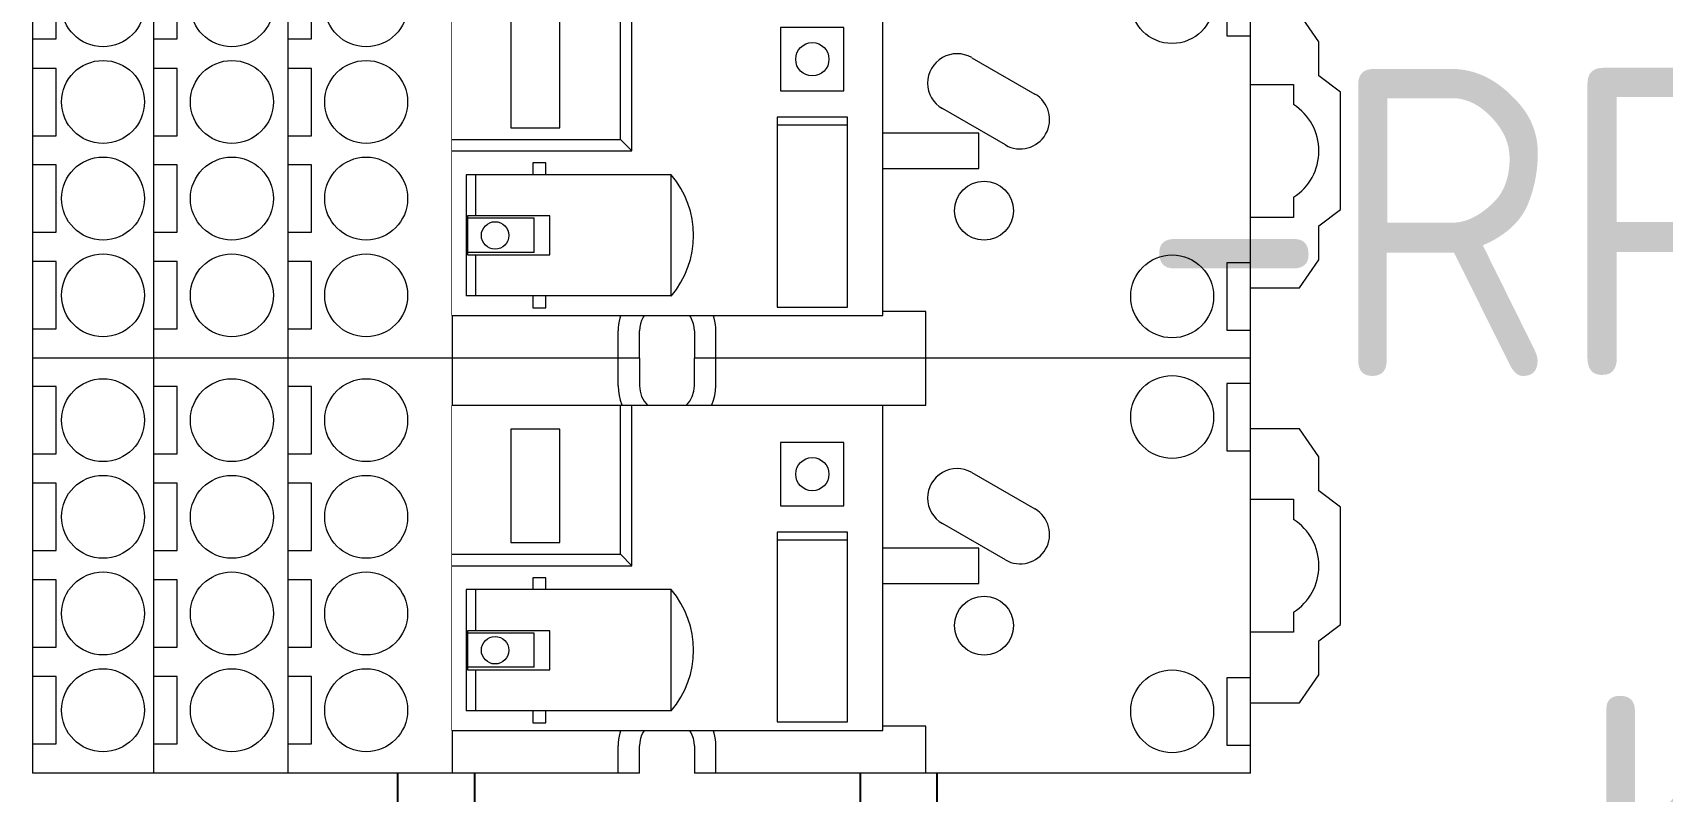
# Model space of a CAD drawing. Header units: millimetres. Extents: x 0 to 69574, y -5 to 41746.
# Drawn here: x 39178 to 39283.7, y 20051.8 to 20101.1 of the extents above; entities that cross this region are included whole.
import ezdxf
from ezdxf.enums import TextEntityAlignment as Align

# ---------------------------------------------------------------- set-up
doc = ezdxf.new("R2010")
doc.units = ezdxf.units.MM
doc.set_wipeout_variables(frame=1)
for name, color, linetype, lineweight in [('000-PI-Oprema', 30, 'Continuous', 5), ('000-SI-Oprema', 30, 'Continuous', 5), ('SI-ORMAR-Oprema', 30, 'Continuous', 5)]:
    doc.layers.add(name, color=color, linetype=linetype, lineweight=lineweight)
doc.layers.add('000-PI_TEXT', color=7, linetype='Continuous')
doc.layers.add('004-PI-DIN Šina', color=3, linetype='Continuous')
doc.styles.add('PI0', font='isocpeur.ttf', dxfattribs={"width": 0.9})

# ---------------------------------------------------------------- blocks, each defined once
blk = doc.blocks.new('*U581')
at = {"layer": '004-PI-DIN Šina'}
blk.add_lwpolyline([(220, -17.5), (220, 17.5), (0, 17.5), (0, -17.5)], close=True, dxfattribs=at)
for points in [[(0, 12.5), (220, 12.5)], [(0, -12.5), (220, -12.5)]]:
    blk.add_lwpolyline(points, dxfattribs=at)
blk = doc.blocks.new('RXM4AB2BD')
at = {"layer": '000-PI-Oprema'}
blk.add_line((46551.77, 45840.71), (46572.85, 45840.71), dxfattribs=at)
blk.add_wipeout([(46551.77, 45840.71), (46572.85, 45840.71), (46572.85, 45812.77), (46551.77, 45812.77)]).dxf.layer = '000-PI-Oprema'
for p, q in [((46551.77, 45840.71), (46551.77, 45812.77)), ((46562.46, 45840.71), (46562.46, 45829.05)), ((46563.2, 45840.71), (46563.2, 45829.79)), ((46572.85, 45812.77), (46572.85, 45840.71)), ((46553.04, 45826.5), (46553.04, 45839.79)), ((46560.91, 45839.79), (46553.04, 45839.79)), ((46555.7, 45839.7), (46555.7, 45834.36)), ((46558.24, 45839.7), (46555.7, 45839.7)), ((46555.87, 45835.38), (46555.87, 45839.7)), ((46558.08, 45835.38), (46558.08, 45839.7)), ((46558.24, 45834.36), (46558.24, 45839.7)), ((46560.91, 45826.5), (46560.91, 45839.79)), ((46555.7, 45839.19), (46553.04, 45839.19)), ((46560.91, 45839.19), (46558.24, 45839.19)), ((46563.96, 45836.89), (46563.96, 45833.71)), ((46571.32, 45836.89), (46563.96, 45836.89)), ((46571.32, 45833.71), (46571.32, 45836.89)), ((46552.27, 45835.48), (46552.27, 45834.62)), ((46553.04, 45835.48), (46552.27, 45835.48)), ((46555.87, 45835.38), (46558.08, 45835.38)), ((46561.67, 45835.48), (46560.91, 45835.48)), ((46561.67, 45834.62), (46561.67, 45835.48)), ((46552.27, 45834.62), (46553.04, 45834.62)), ((46555.7, 45834.36), (46558.24, 45834.36)), ((46560.91, 45834.62), (46561.67, 45834.62)), ((46563.96, 45833.71), (46571.32, 45833.71)), ((46562.46, 45829.05), (46563.2, 45829.79)), ((46562.46, 45829.05), (46572.85, 45829.05)), ((46563.2, 45829.79), (46572.85, 45829.79)), ((46553.04, 45826.49), (46560.9, 45826.49)), ((46552.32, 45819.63), (46552.32, 45815.06)), ((46564.64, 45819.63), (46552.32, 45819.63)), ((46564.14, 45819.63), (46564.14, 45815.06)), ((46564.64, 45815.06), (46564.64, 45819.63)), ((46570.46, 45819.4), (46566.35, 45819.4)), ((46566.35, 45819.4), (46566.35, 45815.29)), ((46570.46, 45815.29), (46570.46, 45819.4)), ((46566.35, 45815.29), (46570.46, 45815.29)), ((46552.32, 45815.06), (46564.64, 45815.06)), ((46551.77, 45812.77), (46572.85, 45812.77))]:
    blk.add_line(p, q, dxfattribs=at)
for centre, radius in [((46556.97, 45837.92), 0.889), ((46568.4, 45817.34), 1.08)]:
    blk.add_circle(centre, radius, dxfattribs=at)
blk.add_arc((46556.97, 45831.15), 6.1, 229.7718, 310.2282, dxfattribs=at)
blk = doc.blocks.new('SCHNEIDER Relay Base 4P')
blk.add_wipeout([(-1.78, 41.15), (25.15, 41.15), (25.15, -37.85), (20.57, -37.85), (20.57, -41.02), (18.76, -42.29), (16.55, -42.29), (15.49, -43.69), (7.87, -43.69), (6.82, -42.29), (4.61, -42.29), (2.79, -41.02), (2.79, -37.85), (-1.78, -37.85)]).dxf.layer = 'SI-ORMAR-Oprema'
at = {"layer": 'SI-ORMAR-Oprema'}
for p, q in [((-1.78, 1.78), (-1.78, 41.15)), ((25.15, 41.15), (-1.78, 41.15)), ((0.13, 41.15), (0.13, 39.62)), ((4.5, 39.62), (4.5, 41.15)), ((6.4, 41.15), (6.4, 39.62)), ((10.77, 39.62), (10.77, 41.15)), ((12.67, 41.15), (12.67, 39.62)), ((17.04, 39.62), (17.04, 41.15)), ((18.95, 41.15), (18.95, 39.62)), ((23.32, 39.62), (23.32, 41.15)), ((25.15, 1.78), (25.15, 41.15)), ((0.13, 39.62), (4.5, 39.62)), ((6.4, 39.62), (10.77, 39.62)), ((12.67, 39.62), (17.04, 39.62)), ((18.95, 39.62), (23.32, 39.62)), ((25.15, 33.3), (-1.78, 33.3)), ((0.13, 33.3), (0.13, 31.78)), ((4.5, 31.78), (4.5, 33.3)), ((6.4, 33.3), (6.4, 31.78)), ((10.77, 31.78), (10.77, 33.3)), ((12.67, 33.3), (12.67, 31.78)), ((17.04, 31.78), (17.04, 33.3)), ((18.95, 33.3), (18.95, 31.78)), ((23.32, 31.78), (23.32, 33.3)), ((0.13, 31.78), (4.5, 31.78)), ((6.4, 31.78), (10.77, 31.78)), ((12.67, 31.78), (17.04, 31.78)), ((18.95, 31.78), (23.32, 31.78)), ((25.15, 24.59), (-1.78, 24.59)), ((0.13, 24.59), (0.13, 23.06)), ((4.5, 23.06), (4.5, 24.59)), ((6.4, 24.59), (6.4, 23.06)), ((10.77, 23.06), (10.77, 24.59)), ((12.67, 24.59), (12.67, 23.06)), ((17.04, 23.06), (17.04, 24.59)), ((18.95, 24.59), (18.95, 23.06)), ((23.32, 23.06), (23.32, 24.59)), ((0.13, 23.06), (4.5, 23.06)), ((6.4, 23.06), (10.77, 23.06)), ((12.67, 23.06), (17.04, 23.06)), ((18.95, 23.06), (23.32, 23.06)), ((25.15, 13.94), (-1.78, 13.94)), ((1.27, 2.91), (1.27, 13.94)), ((22.1, 13.94), (22.1, 2.91)), ((3.24, 7.87), (3.24, 6.86)), ((6.79, 7.87), (3.24, 7.87)), ((6.79, 6.86), (6.79, 7.87)), ((7.68, 7.87), (7.68, 6.86)), ((11.24, 7.87), (7.68, 7.87)), ((11.24, 6.86), (11.24, 7.87)), ((12.13, 7.87), (12.13, 6.86)), ((15.68, 7.87), (12.13, 7.87)), ((15.68, 6.86), (15.68, 7.87)), ((16.57, 7.87), (16.57, 6.86)), ((20.13, 7.87), (16.57, 7.87)), ((20.13, 6.86), (20.13, 7.87)), ((3.24, 6.86), (6.79, 6.86)), ((7.68, 6.86), (11.24, 6.86)), ((12.13, 6.86), (15.68, 6.86)), ((16.57, 6.86), (20.13, 6.86)), ((0, 3.18), (-1.78, 3.18)), ((3.24, 4.19), (3.24, 3.18)), ((6.79, 4.19), (3.24, 4.19)), ((3.24, 3.18), (6.79, 3.18)), ((6.79, 3.18), (6.79, 4.19)), ((7.68, 4.19), (7.68, 3.18)), ((11.24, 4.19), (7.68, 4.19)), ((7.68, 3.18), (11.24, 3.18)), ((11.24, 3.18), (11.24, 4.19)), ((12.13, 4.19), (12.13, 3.18)), ((15.68, 4.19), (12.13, 4.19)), ((12.13, 3.18), (15.68, 3.18)), ((15.68, 3.18), (15.68, 4.19)), ((16.57, 4.19), (16.57, 3.18)), ((20.13, 4.19), (16.57, 4.19)), ((16.57, 3.18), (20.13, 3.18)), ((20.13, 3.18), (20.13, 4.19)), ((25.15, 3.18), (23.37, 3.18)), ((-1.78, 1.78), (0, 1.78)), ((25.15, 1.78), (23.37, 1.78)), ((-1.78, -37.85), (-1.78, -1.78)), ((0, -1.78), (-1.78, -1.78)), ((3.24, -2.03), (3.24, -3.05)), ((6.79, -2.03), (3.24, -2.03)), ((6.79, -3.05), (6.79, -2.03)), ((7.68, -2.03), (7.68, -3.05)), ((11.24, -2.03), (7.68, -2.03)), ((11.24, -3.05), (11.24, -2.03)), ((15.68, -2.03), (12.13, -2.03)), ((12.13, -2.03), (12.13, -3.05)), ((15.68, -3.05), (15.68, -2.03)), ((20.13, -2.03), (16.57, -2.03)), ((16.57, -2.03), (16.57, -3.05)), ((20.13, -3.05), (20.13, -2.03)), ((23.37, -1.78), (25.15, -1.78)), ((25.15, -37.85), (25.15, -1.78)), ((1.27, -16.79), (1.27, -2.91)), ((3.24, -3.05), (6.79, -3.05)), ((7.68, -3.05), (11.24, -3.05)), ((12.13, -3.05), (15.68, -3.05)), ((16.57, -3.05), (20.13, -3.05)), ((22.1, -2.91), (22.1, -16.79)), ((-1.78, -3.17), (0, -3.17)), ((23.37, -3.17), (25.15, -3.17)), ((3.24, -8.64), (3.24, -9.65)), ((6.79, -8.64), (3.24, -8.64)), ((6.79, -9.65), (6.79, -8.64)), ((20.13, -8.64), (16.57, -8.64)), ((16.57, -8.64), (16.57, -9.65)), ((20.13, -9.65), (20.13, -8.64)), ((3.24, -9.65), (6.79, -9.65)), ((16.57, -9.65), (20.13, -9.65)), ((10.54, -11.97), (10.54, -20.24)), ((12.83, -20.24), (12.83, -11.97)), ((-1.78, -16.79), (1.27, -16.79)), ((22.1, -16.79), (25.15, -16.79)), ((12.07, -21.96), (14.43, -17.87)), ((17.73, -19.77), (15.37, -23.86)), ((10.54, -20.24), (12.83, -20.24)), ((4.42, -36.32), (0.05, -36.32)), ((0.05, -36.32), (0.05, -37.85)), ((4.42, -37.85), (4.42, -36.32)), ((23.52, -36.32), (19.15, -36.32)), ((19.15, -36.32), (19.15, -37.85)), ((23.52, -37.85), (23.52, -36.32)), ((-1.78, -37.85), (25.15, -37.85)), ((2.79, -37.85), (2.79, -41.02)), ((7.37, -40.64), (7.37, -37.85)), ((16, -37.85), (16, -40.64)), ((20.57, -41.02), (20.57, -37.85)), ((2.79, -41.02), (4.61, -42.29)), ((8.68, -40.64), (7.37, -40.64)), ((16, -40.64), (14.69, -40.64)), ((18.76, -42.29), (20.57, -41.02)), ((4.61, -42.29), (6.82, -42.29)), ((6.82, -42.29), (7.87, -43.69)), ((15.49, -43.69), (16.55, -42.29)), ((16.55, -42.29), (18.76, -42.29)), ((7.87, -43.69), (15.49, -43.69))]:
    blk.add_line(p, q, dxfattribs=at)
for centre, radius in [((2.31, 36.58), 2.69), ((8.59, 36.58), 2.69), ((14.86, 36.58), 2.69), ((21.13, 36.58), 2.69), ((2.31, 28.22), 2.69), ((8.59, 28.22), 2.69), ((14.86, 28.22), 2.69), ((21.13, 28.22), 2.69), ((2.31, 19.51), 2.69), ((8.59, 19.51), 2.69), ((14.86, 19.51), 2.69), ((21.13, 19.51), 2.69), ((11.68, -9.92), 2.35), ((7.8, -20.57), 1.91), ((2.24, -32.77), 2.69), ((21.34, -32.77), 2.69)]:
    blk.add_circle(centre, radius, dxfattribs=at)
for centre, radius, start, end in [((0, 0), 3.17, 270, 90), ((23.37, 0), 3.17, 90, 270), ((0, 0), 1.78, 270, 90), ((23.37, 0), 1.78, 90, 270), ((16.08, -18.82), 1.91, 330, 150), ((13.72, -22.91), 1.91, 150, 330), ((11.68, -38.73), 3.56, 212.3924, 327.6076)]:
    blk.add_arc(centre, radius, start, end, dxfattribs=at)
at = {"layer": '000-PI-Oprema'}
blk.add_blockref('RXM4AB2BD', (-46550.77, -45826.77), dxfattribs=at)

msp = doc.modelspace()

# ---------------------------------------------------------------- block references
at = {"rotation": 270}
msp.add_blockref('*U581', (39219.172, 20179.404), dxfattribs=at)

# ---------------------------------------------------------------- texts
at = {"layer": '000-PI_TEXT', "style": 'PI0', "width": 0.9}
msp.add_text('-KM 347 05', height=20, dxfattribs=at).set_placement((39331.817, 20048.054), align=Align.MIDDLE)

# ---------------------------------------------------------------- next in the draw order: block references
at = {"layer": '000-SI-Oprema', "rotation": 89.99999999999999}
msp.add_blockref('SCHNEIDER Relay Base 4P', (39219.146, 20081.703), dxfattribs=at)

# ---------------------------------------------------------------- next in the draw order: texts
at = {"layer": '000-PI_TEXT', "style": 'PI0', "width": 0.9}
msp.add_text('-RP 348 12', height=20, dxfattribs=at).set_placement((39312.782, 20088.814), align=Align.MIDDLE)

# ---------------------------------------------------------------- next in the draw order: block references
at = {"layer": '000-SI-Oprema', "rotation": 89.99999999999999}
msp.add_blockref('SCHNEIDER Relay Base 4P', (39219.146, 20054.779), dxfattribs=at)

doc.saveas('drawing.dxf')
